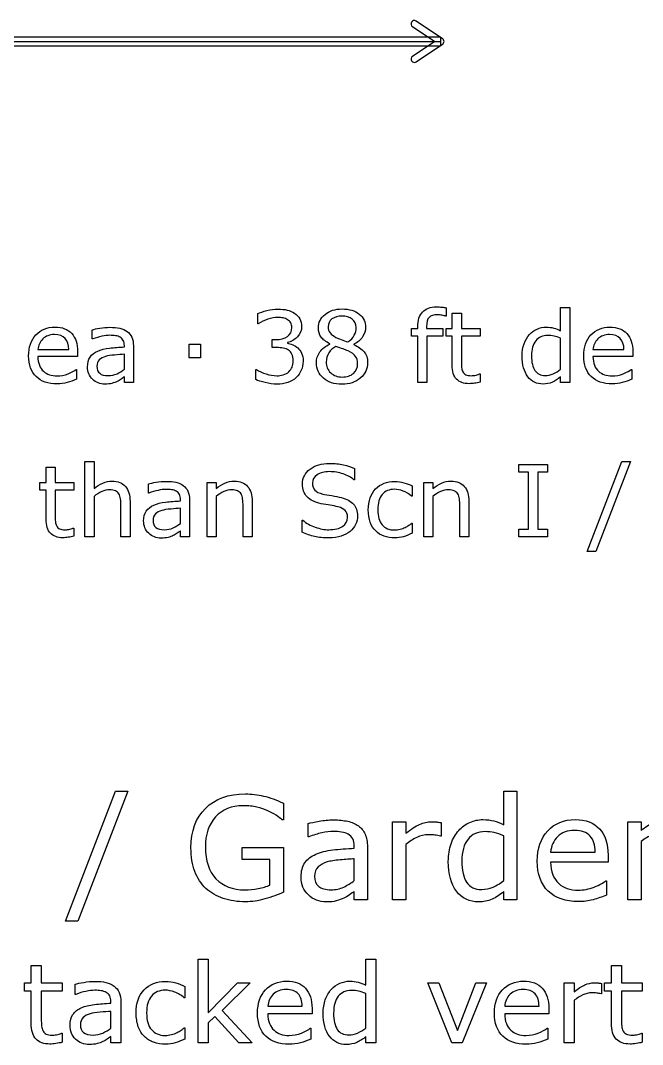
# Model space of a CAD drawing. Extents: x -13 to 750, y 12 to 2314.
# Drawn here: x 229.8 to 286.3, y 587.7 to 680.8 of the extents above; entities that cross this region are included whole.
import ezdxf

# ---------------------------------------------------------------- set-up
doc = ezdxf.new("R2010")
doc.units = 0
doc.layers.get('0').update_dxf_attribs({"linetype": 'CONTINUOUS'})

msp = doc.modelspace()

# ---------------------------------------------------------------- linework, layer by layer
at = {"color": 7}
for points in [[(268.16602, 679.14), (265.76562, 680.7396)], [(265.43361, 680.2396), (267.459, 678.89), (265.43361, 677.5404)], [(44, 678.89), (268, 678.89)], [(265.76562, 677.0404), (268.16602, 678.64)], [(268.50739, 654.6838), (268.50735, 653.9281)], [(278.896, 652.6003), (278.896, 654.7273), (279.72217, 654.7273), (279.7222, 647.8899)], [(251.41261, 653.2382), (251.36871, 653.2382), (251.36871, 654.1567)], [(268.50735, 653.9281), (268.46345, 653.9281)], [(269.04788, 649.4936), (269.04788, 652.104), (268.48978, 652.104), (268.48978, 652.7983), (269.04788, 652.7983), (269.04788, 654.2089), (269.87405, 654.2089), (269.87405, 652.7983), (271.57913, 652.7983), (271.57913, 652.104), (269.87405, 652.104), (269.87405, 649.8671)], [(236.37454, 651.8539), (236.33064, 651.8539), (236.33064, 652.6932)], [(266.71003, 652.9657), (266.71003, 652.7987), (268.19978, 652.7987), (268.19978, 652.1044), (266.7364, 652.1044), (266.7364, 647.89), (265.91023, 647.89), (265.91023, 652.1044), (265.35212, 652.1044), (265.35212, 652.7987), (265.91023, 652.7987), (265.91023, 652.9613)], [(253.08692, 651.076), (252.69142, 651.076), (252.69142, 651.8055), (252.99903, 651.8055)], [(254.06256, 651.5287), (254.06256, 651.4667)], [(278.89603, 649.0984), (278.89603, 651.9153)], [(231.38235, 650.8915), (234.19485, 650.8915)], [(234.99901, 650.7069), (234.99905, 650.2587)], [(239.24417, 651.1335), (239.24417, 651.2609)], [(240.06599, 651.2208), (240.06595, 647.89)], [(255.00738, 651.0405), (255.00735, 651.0409)], [(257.91214, 651.3837), (257.91214, 651.4097)], [(260.08743, 651.3746), (260.08743, 651.3486)], [(281.84036, 650.8914), (284.65286, 650.8914)], [(285.45702, 650.7068), (285.45706, 650.2586)], [(234.99905, 650.2587), (231.38235, 650.2587)], [(239.24417, 649.0985), (239.24417, 650.4652)], [(285.45706, 650.2586), (281.84036, 650.2586)], [(234.85843, 649.0897), (234.90233, 649.0897), (234.90233, 648.1888)], [(239.24417, 649.0984), (239.24417, 649.0985)], [(251.17972, 648.1669), (251.17972, 649.0853), (251.24562, 649.0853)], [(271.53521, 648.6762), (271.57911, 648.6762), (271.57913, 647.9339)], [(278.89603, 649.0982), (278.89603, 649.0984)], [(285.31644, 649.0896), (285.36034, 649.0896), (285.36034, 648.1887)], [(240.06595, 647.89), (239.24417, 647.89), (239.24417, 648.4129)], [(279.7222, 647.8899), (278.896, 647.8899), (278.896, 648.4041)], [(236.48442, 637.5547), (236.48442, 633.89), (235.65825, 633.89), (235.65825, 640.7279), (236.48442, 640.7279), (236.48442, 638.2538)], [(232.12939, 635.4937), (232.12939, 638.1041), (231.57129, 638.1041), (231.57129, 638.7984), (232.12939, 638.7984), (232.12939, 640.209), (232.95557, 640.209), (232.95557, 638.7984), (234.66064, 638.7984), (234.66064, 638.1041), (232.95557, 638.1041), (232.95557, 635.8672)], [(260.17526, 640.0951), (260.17526, 639.0668), (260.11376, 639.0668)], [(241.47656, 637.8539), (241.43266, 637.8539), (241.43266, 638.6932)], [(247.58491, 637.5547), (247.58491, 633.89), (246.75874, 633.89), (246.75874, 638.7987), (247.58491, 638.7987), (247.58491, 638.2538)], [(265.40039, 638.5043), (265.40039, 637.5858), (265.35649, 637.5858)], [(267.28559, 637.5547), (267.28559, 633.89), (266.45942, 633.89), (266.45942, 638.7987), (267.28559, 638.7987), (267.28559, 638.2538)], [(239.7627, 633.89), (238.93652, 633.89), (238.93652, 636.6849)], [(239.76275, 637.076), (239.7627, 633.89)], [(244.34619, 637.1335), (244.34619, 637.2609)], [(245.16801, 637.2208), (245.16797, 633.89)], [(250.86328, 633.89), (250.03711, 633.89), (250.03711, 636.6849)], [(250.86323, 637.076), (250.86328, 633.89)], [(270.56396, 633.89), (269.73779, 633.89), (269.73779, 636.6849)], [(270.56391, 637.076), (270.56396, 633.89)], [(244.34619, 635.0985), (244.34619, 636.4652)], [(244.34619, 635.0984), (244.34619, 635.0985)], [(255.39404, 634.2943), (255.39404, 635.3841), (255.45554, 635.3841)], [(265.35649, 635.1073), (265.40039, 635.1073), (265.40039, 634.1976)], [(234.61673, 634.6763), (234.66063, 634.6763), (234.66064, 633.934)], [(245.16797, 633.89), (244.34619, 633.89), (244.34619, 634.4129)], [(273.73633, 607.6947), (273.73633, 610.767), (274.92969, 610.767), (274.92969, 600.89)], [(253.71579, 609.6616), (253.71579, 608.1699), (253.60153, 608.1699)], [(256.00098, 606.6158), (255.93748, 606.6158), (255.93748, 607.8282)], [(264.8242, 605.9241), (264.8242, 600.89), (263.63084, 600.89), (263.63084, 607.9803), (264.8242, 607.9803), (264.8242, 606.933)], [(268.05516, 607.9043), (268.05518, 606.6791)], [(286.21585, 606.1839), (286.21585, 600.89), (285.02249, 600.89), (285.02249, 607.9803), (286.21585, 607.9803), (286.21585, 607.1932)], [(268.05518, 606.6791), (267.99168, 606.6791)], [(273.73633, 602.6356), (273.73633, 606.7045)], [(252.478, 602.2221), (252.478, 604.539), (249.94528, 604.539), (249.94528, 605.6435), (253.72214, 605.6435), (253.72214, 601.5873)], [(260.146, 605.5746), (260.146, 605.7587)], [(261.33299, 605.7017), (261.33301, 600.89)], [(277.98926, 605.2254), (282.05176, 605.2254)], [(283.2134, 604.9588), (283.21338, 604.3114)], [(260.146, 602.6356), (260.146, 604.6097)], [(283.21338, 604.3114), (277.98926, 604.3114)], [(260.146, 602.6358), (260.146, 602.6356)], [(273.73633, 602.6351), (273.73633, 602.6356)], [(283.01025, 602.6229), (283.07375, 602.6229), (283.07375, 601.3216)], [(261.33301, 600.89), (260.146, 600.89), (260.146, 601.6454)], [(274.92969, 600.89), (273.73633, 600.89), (273.73633, 601.6327)], [(230.77783, 589.6721), (230.77783, 592.5725), (230.15771, 592.5725), (230.15771, 593.344), (230.77783, 593.344), (230.77783, 594.9114), (231.6958, 594.9114), (231.6958, 593.344), (233.59033, 593.344), (233.59033, 592.5725), (231.6958, 592.5725), (231.6958, 590.0872)], [(261.19775, 593.124), (261.19775, 595.4873), (262.11572, 595.4873), (262.11572, 587.8898)], [(283.51221, 589.6719), (283.51221, 592.5723), (282.89209, 592.5723), (282.89209, 593.3438), (283.51221, 593.3438), (283.51221, 594.9112), (284.43018, 594.9112), (284.43018, 593.3438), (286.32471, 593.3438), (286.32471, 592.5723), (284.43018, 592.5723), (284.43018, 590.087)], [(234.83545, 592.2939), (234.78665, 592.2939), (234.78665, 593.2265)], [(244.73779, 593.0168), (244.73779, 591.9962), (244.68899, 591.9962)], [(280.1431, 591.7611), (280.1431, 587.89), (279.22513, 587.89), (279.22513, 593.3441), (280.1431, 593.3441), (280.1431, 592.5384)], [(282.62845, 593.2851), (282.62842, 592.3429)], [(261.19775, 589.2326), (261.19775, 592.3625)], [(282.62842, 592.3429), (282.57962, 592.3429)], [(238.02393, 591.4935), (238.02393, 591.6351)], [(238.93704, 591.5905), (238.93701, 587.8898)], [(252.28174, 591.2248), (255.40674, 591.2248)], [(256.30026, 591.0197), (256.30029, 590.5216)], [(273.81494, 591.2248), (276.93994, 591.2248)], [(277.83348, 591.0197), (277.8335, 590.5216)], [(238.02393, 589.2326), (238.02393, 590.7511)], [(256.30029, 590.5216), (252.28174, 590.5216)], [(277.8335, 590.5216), (273.81494, 590.5216)], [(238.02393, 589.2328), (238.02393, 589.2326)], [(244.68899, 589.242), (244.73779, 589.242), (244.73779, 588.2316)], [(256.14404, 589.2228), (256.19284, 589.2228), (256.19284, 588.2218)], [(261.19775, 589.2321), (261.19775, 589.2326)], [(277.67725, 589.2228), (277.72605, 589.2228), (277.72605, 588.2218)], [(233.54147, 588.7633), (233.59027, 588.7633), (233.59033, 587.9388)], [(238.93701, 587.8898), (238.02393, 587.8898), (238.02393, 588.4709)], [(262.11572, 587.8898), (261.19775, 587.8898), (261.19775, 588.4611)], [(286.27585, 588.7631), (286.32465, 588.7631), (286.32471, 587.9386)]]:
    msp.add_lwpolyline(points, dxfattribs=at)
for points in [[(44, 679.2904), (44, 678.4896), (268, 678.4896), (268, 679.2904)], [(260.31155, 652.9086)], [(246.16995, 650.1356), (245.11966, 650.1356), (245.11966, 651.3793), (246.16995, 651.3793)], [(260.44778, 649.6302)], [(261.35306, 649.7138)], [(277.69189, 633.89), (275.10791, 633.89), (275.10791, 634.558), (275.96484, 634.558), (275.96484, 639.7655), (275.10791, 639.7655), (275.10791, 640.4335), (277.69189, 640.4335), (277.69189, 639.7655), (276.83496, 639.7655), (276.83496, 634.558), (277.69189, 634.558)], [(285.2373, 640.7279), (282.08643, 632.5541), (281.32617, 632.5541), (284.46387, 640.7279)], [(260.43895, 635.7577)], [(239.55417, 610.7661), (235.0029, 598.9594), (233.90476, 598.9594), (238.43698, 610.7661)], [(250.86572, 587.8898), (249.65479, 587.8898), (247.46729, 590.2775), (246.87158, 589.7111), (246.87158, 587.89), (245.95361, 587.89), (245.95361, 595.4877), (246.87158, 595.4877), (246.87158, 590.6146), (249.52295, 593.3441), (250.68018, 593.3441), (248.146, 590.8246)], [(272.15479, 593.3439), (269.94775, 587.8898), (269.0249, 587.8898), (266.83252, 593.3439), (267.82861, 593.3439), (269.51807, 589.0031), (271.19287, 593.3439)]]:
    msp.add_lwpolyline(points, close=True, dxfattribs=at)
for points in [[(265.34961, 680.6556), (265.305559, 680.589303), (265.289661, 680.508218), (265.305416, 680.430195)], [(265.305416, 680.430195), (265.32117, 680.352173), (265.367286, 680.28361), (265.43361, 680.2396)], [(265.54021, 680.783799), (265.462185, 680.768045), (265.39362, 680.721927), (265.34961, 680.6556)], [(265.76562, 680.7396), (265.699322, 680.783654), (265.618235, 680.799554), (265.54021, 680.783799)], [(268.300164, 678.89), (268.300164, 678.990546), (268.2498, 679.084408), (268.16602, 679.14)], [(268.16602, 678.64), (268.2498, 678.695592), (268.300164, 678.789454), (268.300164, 678.89)], [(265.43361, 677.5404), (265.367286, 677.49639), (265.32117, 677.427827), (265.305416, 677.349805)], [(265.305416, 677.349805), (265.289661, 677.271782), (265.305559, 677.190697), (265.34961, 677.1244)], [(265.34961, 677.1244), (265.39362, 677.058073), (265.462185, 677.011955), (265.54021, 676.996201)], [(265.54021, 676.996201), (265.618235, 676.980446), (265.699322, 676.996346), (265.76562, 677.0404)], [(251.36871, 654.1567), (251.576717, 654.259233), (251.853573, 654.353), (252.19928, 654.438)], [(252.19928, 654.438), (252.547913, 654.525867), (252.884827, 654.5698), (253.21002, 654.5698)], [(253.21002, 654.5698), (253.529353, 654.5698), (253.810603, 654.540467), (254.05377, 654.4818)], [(254.05377, 654.4818), (254.296937, 654.423133), (254.516663, 654.329367), (254.71295, 654.2005)], [(257.48587, 654.0904), (257.89017, 654.418533), (258.40433, 654.5826), (259.02835, 654.5826)], [(259.02835, 654.5826), (259.68167, 654.5826), (260.203153, 654.425867), (260.5928, 654.1124)], [(265.91023, 652.9613), (265.91023, 653.5443), (266.055247, 653.991067), (266.34528, 654.3016)], [(266.34528, 654.3016), (266.63532, 654.615067), (267.054267, 654.7718), (267.60212, 654.7718)], [(267.60212, 654.7718), (267.786693, 654.7718), (267.95222, 654.763133), (268.0987, 654.7458)], [(268.0987, 654.7458), (268.248113, 654.728467), (268.384343, 654.7078), (268.50739, 654.6838)], [(252.3003, 653.6601), (251.986827, 653.5605), (251.69093, 653.419867), (251.41261, 653.2382)], [(253.188, 653.8095), (252.90968, 653.8095), (252.61378, 653.7597), (252.3003, 653.6601)], [(253.67579, 653.7655), (253.532237, 653.794833), (253.36964, 653.8095), (253.188, 653.8095)], [(254.08009, 653.6073), (253.95411, 653.683433), (253.819343, 653.736167), (253.67579, 653.7655)], [(254.36134, 653.3129), (254.293953, 653.432967), (254.200203, 653.5311), (254.08009, 653.6073)], [(254.46241, 652.8998), (254.46241, 653.058), (254.42872, 653.1957), (254.36134, 653.3129)], [(254.71295, 654.2005), (254.92389, 654.0599), (255.083557, 653.89), (255.19195, 653.6908)], [(255.19195, 653.6908), (255.30035, 653.4916), (255.35455, 653.2587), (255.35455, 652.9921)], [(256.87942, 652.8599), (256.87942, 653.3521), (257.08157, 653.762267), (257.48587, 654.0904)], [(258.11429, 653.6732), (257.879917, 653.4974), (257.76273, 653.2601), (257.76273, 652.9613)], [(259.02396, 653.9369), (258.654813, 653.9369), (258.35159, 653.849), (258.11429, 653.6732)], [(259.94681, 653.6556), (259.706577, 653.843133), (259.39896, 653.9369), (259.02396, 653.9369)], [(260.31155, 652.9086), (260.31155, 653.222067), (260.18997, 653.471067), (259.94681, 653.6556)], [(260.5928, 654.1124), (260.982453, 653.798867), (261.17728, 653.4004), (261.17728, 652.917)], [(266.94734, 653.8138), (266.789133, 653.658533), (266.71003, 653.375833), (266.71003, 652.9657)], [(267.72077, 654.0511), (267.366277, 654.0511), (267.108467, 653.972), (266.94734, 653.8138)], [(268.10749, 654.0071), (267.96101, 654.036433), (267.832103, 654.0511), (267.72077, 654.0511)], [(268.46345, 653.9281), (268.37263, 653.954767), (268.253977, 653.9811), (268.10749, 654.0071)], [(231.19774, 652.2274), (231.637193, 652.699067), (232.214343, 652.9349), (232.92919, 652.9349)], [(232.92919, 652.9349), (233.591297, 652.9349), (234.101063, 652.741533), (234.45849, 652.3548)], [(236.33064, 652.6932), (236.491773, 652.7372), (236.724683, 652.785533), (237.02937, 652.8382)], [(237.02937, 652.8382), (237.334057, 652.890867), (237.63435, 652.9172), (237.93025, 652.9172)], [(237.93025, 652.9172), (238.27595, 652.9172), (238.57624, 652.887867), (238.83112, 652.8292)], [(238.83112, 652.8292), (239.088933, 652.773867), (239.31159, 652.677167), (239.49909, 652.5391)], [(239.49909, 652.5391), (239.683663, 652.404367), (239.82429, 652.230067), (239.92097, 652.0162)], [(254.06251, 652.0824), (254.32911, 652.269867), (254.46241, 652.542333), (254.46241, 652.8998)], [(255.35455, 652.9921), (255.35455, 652.628767), (255.225643, 652.310867), (254.96783, 652.0384)], [(257.12991, 652.025), (256.962917, 652.2476), (256.87942, 652.5259), (256.87942, 652.8599)], [(257.76273, 652.9613), (257.76273, 652.750367), (257.821323, 652.567267), (257.93851, 652.412)], [(257.93851, 652.412), (258.058623, 652.259667), (258.238797, 652.123433), (258.47903, 652.0033)], [(260.14456, 652.1879), (260.255887, 652.3959), (260.31155, 652.636133), (260.31155, 652.9086)], [(261.17728, 652.917), (261.17728, 652.621133), (261.084993, 652.329633), (260.90042, 652.0425)], [(276.06152, 652.2493), (276.26074, 652.471967), (276.492187, 652.641867), (276.75586, 652.759)], [(276.75586, 652.759), (277.02246, 652.8762), (277.29785, 652.9348), (277.58203, 652.9348)], [(277.58203, 652.9348), (277.839843, 652.9348), (278.06836, 652.9068), (278.26758, 652.8508)], [(278.26758, 652.8508), (278.4668, 652.798133), (278.676273, 652.714633), (278.896, 652.6003)], [(281.65575, 652.2273), (282.095203, 652.698967), (282.672353, 652.9348), (283.3872, 652.9348)], [(283.3872, 652.9348), (284.049307, 652.9348), (284.55907, 652.741433), (284.91649, 652.3547)], [(230.54296, 650.3158), (230.54296, 651.118533), (230.76122, 651.755733), (231.19774, 652.2274)], [(231.8262, 651.8627), (231.56546, 651.6019), (231.41751, 651.278167), (231.38235, 650.8915)], [(232.88528, 652.2538), (232.4429, 652.2538), (232.089873, 652.123433), (231.8262, 651.8627)], [(233.86526, 651.8978), (233.651393, 652.135133), (233.324733, 652.2538), (232.88528, 652.2538)], [(234.19485, 650.8915), (234.192183, 651.3251), (234.08232, 651.660533), (233.86526, 651.8978)], [(234.45849, 652.3548), (234.818837, 651.968133), (234.99901, 651.418833), (234.99901, 650.7069)], [(237.20071, 652.1), (236.93411, 652.044667), (236.65872, 651.962633), (236.37454, 651.8539)], [(237.92581, 652.188), (237.709017, 652.188), (237.467317, 652.158667), (237.20071, 652.1)], [(238.43997, 652.153), (238.27591, 652.176333), (238.104523, 652.188), (237.92581, 652.188)], [(238.86185, 652.0168), (238.744663, 652.084133), (238.604037, 652.129533), (238.43997, 652.153)], [(239.1431, 651.7267), (239.078633, 651.849767), (238.984883, 651.946467), (238.86185, 652.0168)], [(239.24417, 651.2609), (239.24417, 651.448433), (239.21048, 651.6037), (239.1431, 651.7267)], [(239.92097, 652.0162), (240.01765, 651.802333), (240.06599, 651.5372), (240.06599, 651.2208)], [(252.99903, 651.8055), (253.444343, 651.8055), (253.798837, 651.8978), (254.06251, 652.0824)], [(254.96783, 652.0384), (254.71295, 651.768867), (254.411193, 651.598967), (254.06256, 651.5287)], [(254.06256, 651.4667), (254.203187, 651.443367), (254.36432, 651.393567), (254.54596, 651.3173)], [(257.91214, 651.4097), (257.56058, 651.597233), (257.299837, 651.802333), (257.12991, 652.025)], [(258.47903, 652.0033), (258.58743, 651.950633), (258.742703, 651.881767), (258.94485, 651.7967)], [(258.94485, 651.7967), (259.14993, 651.711767), (259.34915, 651.641467), (259.54251, 651.5858)], [(259.54251, 651.5858), (259.83255, 651.779133), (260.033233, 651.979833), (260.14456, 652.1879)], [(260.90042, 652.0425), (260.715853, 651.758367), (260.444857, 651.535733), (260.08743, 651.3746)], [(275.57812, 651.4187), (275.69824, 651.7439), (275.859373, 652.020767), (276.06152, 652.2493)], [(276.64163, 651.6954), (276.383817, 651.373133), (276.25491, 650.9161), (276.25491, 650.3243)], [(277.72269, 652.1788), (277.259797, 652.1788), (276.899443, 652.017667), (276.64163, 651.6954)], [(278.29837, 652.1218), (278.12259, 652.1598), (277.930697, 652.1788), (277.72269, 652.1788)], [(278.89603, 651.9153), (278.67337, 652.0149), (278.47415, 652.083733), (278.29837, 652.1218)], [(281.00097, 650.3157), (281.00097, 651.118433), (281.21923, 651.755633), (281.65575, 652.2273)], [(282.28421, 651.8626), (282.02347, 651.6018), (281.87552, 651.278067), (281.84036, 650.8914)], [(283.34329, 652.2537), (282.90091, 652.2537), (282.547883, 652.123333), (282.28421, 651.8626)], [(284.32327, 651.8977), (284.109403, 652.135033), (283.782743, 652.2537), (283.34329, 652.2537)], [(284.65286, 650.8914), (284.650193, 651.325), (284.54033, 651.660433), (284.32327, 651.8977)], [(284.91649, 652.3547), (285.276843, 651.968033), (285.45702, 651.418733), (285.45702, 650.7068)], [(236.13284, 650.215), (236.293973, 650.446467), (236.52249, 650.6281), (236.81839, 650.7599)], [(236.81839, 650.7599), (237.117217, 650.891767), (237.476103, 650.981133), (237.89505, 651.028)], [(237.89505, 651.028), (238.313997, 651.074667), (238.763703, 651.109833), (239.24417, 651.1335)], [(253.69337, 651.023), (253.50587, 651.058333), (253.30372, 651.076), (253.08692, 651.076)], [(254.17237, 650.8384), (254.040537, 650.929267), (253.88087, 650.9908), (253.69337, 651.023)], [(254.47999, 650.4737), (254.40675, 650.628967), (254.30421, 650.750533), (254.17237, 650.8384)], [(254.54596, 651.3173), (254.7276, 651.2441), (254.881407, 651.151833), (255.00738, 651.0405)], [(255.00735, 651.0409), (255.147977, 650.9149), (255.2637, 650.7567), (255.35452, 650.5663)], [(255.35452, 650.5663), (255.44534, 650.375833), (255.49075, 650.129733), (255.49075, 649.828)], [(256.70364, 649.6962), (256.70364, 650.059467), (256.80911, 650.387567), (257.02005, 650.6805)], [(257.02005, 650.6805), (257.23099, 650.976433), (257.528353, 651.210833), (257.91214, 651.3837)], [(257.82864, 650.597), (257.67044, 650.350933), (257.59134, 650.072633), (257.59134, 649.7621)], [(258.46585, 651.1815), (258.202177, 651.037967), (257.989773, 650.843133), (257.82864, 650.597)], [(259.12064, 650.9486), (258.956573, 651.003933), (258.73831, 651.081567), (258.46585, 651.1815)], [(259.57327, 650.7684), (259.435577, 650.833067), (259.2847, 650.893133), (259.12064, 650.9486)], [(260.26761, 650.2762), (260.150423, 650.440267), (259.918977, 650.604333), (259.57327, 650.7684)], [(260.08743, 651.3486), (260.49759, 651.1728), (260.811067, 650.956), (261.02786, 650.6982)], [(261.02786, 650.6982), (261.24466, 650.4404), (261.35306, 650.112267), (261.35306, 649.7138)], [(275.40234, 650.3069), (275.40234, 650.7229), (275.460933, 651.0935), (275.57812, 651.4187)], [(231.22851, 648.4349), (230.771477, 648.8773), (230.54296, 649.504267), (230.54296, 650.3158)], [(231.38235, 650.2587), (231.38235, 649.9569), (231.42776, 649.6932), (231.51858, 649.4676)], [(235.89554, 649.3141), (235.89554, 649.686167), (235.97464, 649.986467), (236.13284, 650.215)], [(236.9678, 649.9553), (236.82132, 649.8147), (236.74808, 649.6199), (236.74808, 649.3709)], [(237.54349, 650.2717), (237.306183, 650.204367), (237.114287, 650.0989), (236.9678, 649.9553)], [(238.35208, 650.3992), (238.01224, 650.369867), (237.74271, 650.327367), (237.54349, 650.2717)], [(239.24417, 650.4652), (238.992217, 650.450533), (238.694853, 650.428533), (238.35208, 650.3992)], [(254.59425, 649.8936), (254.59425, 650.128), (254.556163, 650.321367), (254.47999, 650.4737)], [(254.49317, 649.3047), (254.560557, 649.459967), (254.59425, 649.656267), (254.59425, 649.8936)], [(255.49075, 649.828), (255.49075, 649.529133), (255.43655, 649.2552), (255.32815, 649.0062)], [(257.33206, 648.2899), (256.913113, 648.6561), (256.70364, 649.124867), (256.70364, 649.6962)], [(257.59134, 649.7621), (257.59134, 649.366567), (257.72757, 649.0399), (258.00003, 648.7821)], [(260.06107, 648.725), (260.318877, 648.944733), (260.44778, 649.246467), (260.44778, 649.6302)], [(260.44778, 649.6302), (260.44778, 649.899733), (260.387723, 650.115067), (260.26761, 650.2762)], [(261.35306, 649.7137), (261.35306, 649.1483), (261.131867, 648.6781), (260.68948, 648.3031)], [(269.87405, 649.8671), (269.87405, 649.6093), (269.879917, 649.407167), (269.89165, 649.2607)], [(275.9165, 648.4304), (275.573727, 648.8816), (275.40234, 649.5071), (275.40234, 650.3069)], [(276.25491, 650.3243), (276.25491, 649.7413), (276.35452, 649.297433), (276.55374, 648.9927)], [(281.68651, 648.4348), (281.229483, 648.8772), (281.00097, 649.504167), (281.00097, 650.3157)], [(281.84036, 650.2586), (281.84036, 649.9568), (281.88577, 649.6931), (281.97659, 649.4675)], [(231.51858, 649.4676), (231.609407, 649.245), (231.73392, 649.0619), (231.89212, 648.9183)], [(231.89212, 648.9183), (232.044467, 648.7777), (232.224643, 648.672233), (232.43265, 648.6019)], [(233.12698, 648.4964), (233.460967, 648.4964), (233.796417, 648.562333), (234.13333, 648.6942)], [(234.13333, 648.6942), (234.473177, 648.828933), (234.714877, 648.960767), (234.85843, 649.0897)], [(236.35696, 648.1935), (236.049347, 648.4865), (235.89554, 648.860033), (235.89554, 649.3141)], [(236.74808, 649.3709), (236.74808, 649.089633), (236.83304, 648.8772), (237.00296, 648.7336)], [(237.00296, 648.7336), (237.17288, 648.593), (237.432157, 648.5227), (237.78079, 648.5227)], [(237.78079, 648.5227), (238.07083, 648.5227), (238.335967, 648.578367), (238.5762, 648.6897)], [(238.5762, 648.6897), (238.816433, 648.803967), (239.03909, 648.9402), (239.24417, 649.0984)], [(251.24562, 649.0853), (251.49464, 648.921233), (251.787607, 648.785), (252.12452, 648.6766)], [(252.12452, 648.6766), (252.461433, 648.5682), (252.78663, 648.514), (253.10011, 648.514)], [(253.68897, 648.606), (253.896983, 648.667333), (254.065443, 648.758167), (254.19435, 648.8785)], [(254.19435, 648.8785), (254.32911, 649.007367), (254.428717, 649.149433), (254.49317, 649.3047)], [(255.32815, 649.0062), (255.219757, 648.7572), (255.067413, 648.5404), (254.87112, 648.3558)], [(258.00003, 648.7821), (258.27249, 648.5243), (258.618193, 648.3954), (259.03714, 648.3954)], [(259.03714, 648.3954), (259.464873, 648.3954), (259.806183, 648.505267), (260.06107, 648.725)], [(269.43899, 648.1972), (269.17825, 648.466733), (269.04788, 648.898867), (269.04788, 649.4936)], [(269.89165, 649.2607), (269.903383, 649.117167), (269.9444, 648.9824), (270.0147, 648.8564)], [(270.0147, 648.8564), (270.079167, 648.7392), (270.167057, 648.652767), (270.27837, 648.5971)], [(271.2188, 648.5751), (271.365287, 648.616433), (271.470757, 648.650133), (271.53521, 648.6762)], [(276.55374, 648.9927), (276.75296, 648.690967), (277.072297, 648.5401), (277.51175, 648.5401)], [(277.51175, 648.5401), (277.746123, 648.5401), (277.983427, 648.591367), (278.22366, 648.6939)], [(278.22366, 648.6939), (278.463893, 648.799367), (278.688017, 648.934133), (278.89603, 649.0982)], [(281.97659, 649.4675), (282.06741, 649.2449), (282.191923, 649.0618), (282.35013, 648.9182)], [(282.35013, 648.9182), (282.50247, 648.7776), (282.682643, 648.672133), (282.89065, 648.6018)], [(283.58499, 648.4963), (283.918977, 648.4963), (284.254427, 648.562233), (284.59134, 648.6941)], [(284.59134, 648.6941), (284.93118, 648.828833), (285.17288, 648.960667), (285.31644, 649.0896)], [(233.13573, 647.7757), (232.321277, 647.7757), (231.685537, 647.995433), (231.22851, 648.4349)], [(232.43265, 648.6019), (232.643583, 648.531567), (232.875027, 648.4964), (233.12698, 648.4964)], [(234.04979, 647.8944), (233.759757, 647.815267), (233.45507, 647.7757), (233.13573, 647.7757)], [(234.90233, 648.1888), (234.62401, 648.0716), (234.33983, 647.973467), (234.04979, 647.8944)], [(237.48196, 647.7541), (237.03958, 647.7541), (236.66458, 647.900567), (236.35696, 648.1935)], [(238.11038, 647.8241), (237.931673, 647.777433), (237.7222, 647.7541), (237.48196, 647.7541)], [(238.58499, 647.9911), (238.447297, 647.9237), (238.289093, 647.868033), (238.11038, 647.8241)], [(238.94534, 648.202), (238.822293, 648.114133), (238.702177, 648.043833), (238.58499, 647.9911)], [(239.24417, 648.4129), (239.17093, 648.3629), (239.07132, 648.2926), (238.94534, 648.202)], [(252.04544, 647.8856), (251.69388, 647.970533), (251.405307, 648.0643), (251.17972, 648.1669)], [(253.11771, 647.7538), (252.754423, 647.7538), (252.397, 647.797733), (252.04544, 647.8856)], [(253.10011, 648.514), (253.284677, 648.514), (253.480963, 648.544667), (253.68897, 648.606)], [(254.09329, 647.8988), (253.79739, 647.802133), (253.472197, 647.7538), (253.11771, 647.7538)], [(254.87112, 648.3558), (254.651393, 648.150733), (254.392117, 647.9984), (254.09329, 647.8988)], [(259.02835, 647.7406), (258.319363, 647.7406), (257.753933, 647.9237), (257.33206, 648.2899)], [(260.68948, 648.3031), (260.250027, 647.9281), (259.696317, 647.7406), (259.02835, 647.7406)], [(270.58157, 647.7929), (270.080597, 647.7929), (269.699737, 647.927667), (269.43899, 648.1972)], [(270.27837, 648.5971), (270.39263, 648.544433), (270.56548, 648.5181), (270.79692, 648.5181)], [(271.06937, 647.8329), (270.887723, 647.806233), (270.725123, 647.7929), (270.58157, 647.7929)], [(270.79692, 648.5181), (270.931687, 648.5181), (271.072313, 648.5371), (271.2188, 648.5751)], [(271.57913, 647.9339), (271.423857, 647.893233), (271.253937, 647.859567), (271.06937, 647.8329)], [(277.31396, 647.7537), (276.728027, 647.7537), (276.262207, 647.979267), (275.9165, 648.4304)], [(278.15332, 647.9251), (277.895507, 647.810833), (277.61572, 647.7537), (277.31396, 647.7537)], [(278.896, 648.4041), (278.658693, 648.198967), (278.411133, 648.0393), (278.15332, 647.9251)], [(283.59374, 647.7756), (282.779287, 647.7756), (282.143543, 647.995333), (281.68651, 648.4348)], [(282.89065, 648.6018), (283.10159, 648.531467), (283.333037, 648.4963), (283.58499, 648.4963)], [(284.5078, 647.8943), (284.21776, 647.815167), (283.913073, 647.7756), (283.59374, 647.7756)], [(285.36034, 648.1887), (285.08202, 648.0715), (284.79784, 647.973367), (284.5078, 647.8943)], [(256.1279, 640.0248), (256.590793, 640.376333), (257.178197, 640.5521), (257.89011, 640.5521)], [(257.89011, 640.5521), (258.35007, 640.5521), (258.771943, 640.508167), (259.15573, 640.4203)], [(259.15573, 640.4203), (259.539523, 640.332367), (259.879367, 640.223967), (260.17526, 640.0951)], [(255.43356, 638.68), (255.43356, 639.227867), (255.665007, 639.676133), (256.1279, 640.0248)], [(256.76073, 639.5106), (256.479483, 639.317267), (256.33886, 639.068233), (256.33886, 638.7635)], [(257.88573, 639.8006), (257.41991, 639.8006), (257.04491, 639.703933), (256.76073, 639.5106)], [(259.12938, 639.5897), (258.725087, 639.7303), (258.310537, 639.8006), (257.88573, 639.8006)], [(260.11376, 639.0668), (259.864733, 639.277733), (259.536607, 639.452033), (259.12938, 639.5897)], [(236.48442, 638.2538), (236.742233, 638.467667), (237.008837, 638.634633), (237.28423, 638.7547)], [(237.28423, 638.7547), (237.559623, 638.874833), (237.842337, 638.9349), (238.13237, 638.9349)], [(238.13237, 638.9349), (238.662643, 638.9349), (239.06694, 638.775233), (239.34526, 638.4559)], [(239.34526, 638.4559), (239.623587, 638.136567), (239.76275, 637.6766), (239.76275, 637.076)], [(241.43266, 638.6932), (241.593793, 638.7372), (241.826703, 638.785533), (242.13139, 638.8382)], [(242.13139, 638.8382), (242.436077, 638.890867), (242.73637, 638.9172), (243.03227, 638.9172)], [(243.03227, 638.9172), (243.37797, 638.9172), (243.678263, 638.887867), (243.93315, 638.8292)], [(243.93315, 638.8292), (244.190957, 638.773867), (244.41361, 638.677167), (244.60111, 638.5391)], [(244.60111, 638.5391), (244.785683, 638.404367), (244.92631, 638.230067), (245.02299, 638.0162)], [(247.58491, 638.2538), (247.842723, 638.467667), (248.109327, 638.634633), (248.38472, 638.7547)], [(248.38472, 638.7547), (248.660107, 638.874833), (248.94282, 638.9349), (249.23286, 638.9349)], [(249.23286, 638.9349), (249.763133, 638.9349), (250.16743, 638.775233), (250.44575, 638.4559)], [(250.44575, 638.4559), (250.72407, 638.136567), (250.86323, 637.6766), (250.86323, 637.076)], [(255.85104, 637.5155), (255.57272, 637.8143), (255.43356, 638.202467), (255.43356, 638.68)], [(256.33886, 638.7635), (256.33886, 638.491033), (256.40917, 638.277167), (256.54979, 638.1219)], [(262.07812, 638.2274), (262.520507, 638.6844), (263.103517, 638.9129), (263.82715, 638.9129)], [(263.82715, 638.9129), (264.108397, 638.9129), (264.383787, 638.873367), (264.65332, 638.7943)], [(264.65332, 638.7943), (264.92578, 638.715167), (265.174803, 638.6185), (265.40039, 638.5043)], [(267.28559, 638.2538), (267.543403, 638.467667), (267.810007, 638.634633), (268.0854, 638.7547)], [(268.0854, 638.7547), (268.360793, 638.874833), (268.643507, 638.9349), (268.93354, 638.9349)], [(268.93354, 638.9349), (269.463813, 638.9349), (269.86811, 638.775233), (270.14643, 638.4559)], [(270.14643, 638.4559), (270.42475, 638.136567), (270.56391, 637.6766), (270.56391, 637.076)], [(237.19194, 637.981), (236.945847, 637.869667), (236.710007, 637.727567), (236.48442, 637.5547)], [(237.89946, 638.148), (237.67388, 638.148), (237.43804, 638.092333), (237.19194, 637.981)], [(238.4356, 638.056), (238.2979, 638.117333), (238.119187, 638.148), (237.89946, 638.148)], [(238.752, 637.7836), (238.67876, 637.9066), (238.573293, 637.9974), (238.4356, 638.056)], [(238.89702, 637.3177), (238.87062, 637.516967), (238.82228, 637.672267), (238.752, 637.7836)], [(242.30273, 638.1), (242.03613, 638.044667), (241.76074, 637.962633), (241.47656, 637.8539)], [(243.02783, 638.188), (242.811037, 638.188), (242.569337, 638.158667), (242.30273, 638.1)], [(243.54199, 638.153), (243.37793, 638.176333), (243.206543, 638.188), (243.02783, 638.188)], [(243.96387, 638.0168), (243.846683, 638.084133), (243.706057, 638.129533), (243.54199, 638.153)], [(244.24512, 637.7267), (244.180653, 637.849767), (244.086903, 637.946467), (243.96387, 638.0168)], [(244.34619, 637.2609), (244.34619, 637.448433), (244.3125, 637.6037), (244.24512, 637.7267)], [(245.02299, 638.0162), (245.11967, 637.802333), (245.16801, 637.5372), (245.16801, 637.2208)], [(248.29243, 637.981), (248.046337, 637.869667), (247.810497, 637.727567), (247.58491, 637.5547)], [(248.99995, 638.148), (248.774363, 638.148), (248.538523, 638.092333), (248.29243, 637.981)], [(249.53608, 638.056), (249.398387, 638.117333), (249.219677, 638.148), (248.99995, 638.148)], [(249.85249, 637.7836), (249.77925, 637.9066), (249.67378, 637.9974), (249.53608, 638.056)], [(249.99751, 637.3177), (249.971177, 637.516967), (249.922837, 637.672267), (249.85249, 637.7836)], [(257.14304, 636.8871), (256.56296, 637.0101), (256.132293, 637.219567), (255.85104, 637.5155)], [(256.54979, 638.1219), (256.690417, 637.966633), (256.937977, 637.848), (257.29247, 637.766)], [(257.29247, 637.766), (257.47997, 637.724667), (257.746573, 637.674867), (258.09228, 637.6166)], [(258.09228, 637.6166), (258.43798, 637.557933), (258.730947, 637.497867), (258.97118, 637.4364)], [(261.41895, 636.3378), (261.41895, 637.140533), (261.638673, 637.7704), (262.07812, 638.2274)], [(262.68022, 637.722), (262.410687, 637.408533), (262.27592, 636.947133), (262.27592, 636.3378)], [(263.79203, 638.1966), (263.323283, 638.1966), (262.95268, 638.0384), (262.68022, 637.722)], [(264.57426, 638.0384), (264.30766, 638.143867), (264.046917, 638.1966), (263.79203, 638.1966)], [(265.35649, 637.5858), (265.104537, 637.782067), (264.843793, 637.932933), (264.57426, 638.0384)], [(267.99311, 637.981), (267.747017, 637.869667), (267.511177, 637.727567), (267.28559, 637.5547)], [(268.70063, 638.148), (268.475043, 638.148), (268.239203, 638.092333), (267.99311, 637.981)], [(269.23677, 638.056), (269.09907, 638.117333), (268.920357, 638.148), (268.70063, 638.148)], [(269.55317, 637.7836), (269.47993, 637.9066), (269.374463, 637.9974), (269.23677, 638.056)], [(269.69819, 637.3177), (269.67179, 637.516967), (269.62345, 637.672267), (269.55317, 637.7836)], [(238.93652, 636.6849), (238.93652, 636.9105), (238.923353, 637.121433), (238.89702, 637.3177)], [(241.23486, 636.215), (241.395993, 636.446467), (241.62451, 636.6281), (241.92041, 636.7599)], [(241.92041, 636.7599), (242.219237, 636.891767), (242.578123, 636.981133), (242.99707, 637.028)], [(242.99707, 637.028), (243.416017, 637.074667), (243.865723, 637.109833), (244.34619, 637.1335)], [(250.03711, 636.6849), (250.03711, 636.9105), (250.02391, 637.121433), (249.99751, 637.3177)], [(257.95602, 636.7421), (257.70114, 636.7801), (257.430147, 636.828433), (257.14304, 636.8871)], [(258.67233, 636.597), (258.452603, 636.655667), (258.213833, 636.704033), (257.95602, 636.7421)], [(259.31833, 636.2762), (259.177703, 636.413933), (258.96237, 636.520867), (258.67233, 636.597)], [(258.97118, 637.4364), (259.457507, 637.307467), (259.823717, 637.112633), (260.06981, 636.8519)], [(260.06981, 636.8519), (260.315903, 636.591167), (260.43895, 636.226433), (260.43895, 635.7577)], [(269.73779, 636.6849), (269.73779, 636.9105), (269.72459, 637.121433), (269.69819, 637.3177)], [(232.95557, 635.8672), (232.95557, 635.6094), (232.961437, 635.407267), (232.97317, 635.2608)], [(240.99756, 635.3141), (240.99756, 635.686167), (241.07666, 635.986467), (241.23486, 636.215)], [(242.06982, 635.9553), (241.92334, 635.8147), (241.8501, 635.6199), (241.8501, 635.3709)], [(242.64551, 636.2717), (242.408203, 636.204367), (242.216307, 636.0989), (242.06982, 635.9553)], [(243.4541, 636.3992), (243.11426, 636.369867), (242.84473, 636.327367), (242.64551, 636.2717)], [(244.34619, 636.4652), (244.094237, 636.450533), (243.796873, 636.428533), (243.4541, 636.3992)], [(259.08102, 634.826), (259.38278, 635.0282), (259.53366, 635.297733), (259.53366, 635.6346)], [(259.53366, 635.6346), (259.53366, 635.924667), (259.461883, 636.138533), (259.31833, 636.2762)], [(260.43896, 635.7577), (260.43896, 635.502833), (260.378903, 635.250867), (260.25879, 635.0018)], [(261.59473, 635.2084), (261.477543, 635.530667), (261.41895, 635.907133), (261.41895, 636.3378)], [(262.27592, 636.3378), (262.27592, 635.746), (262.407757, 635.290433), (262.67143, 634.9711)], [(232.52051, 634.1973), (232.259763, 634.466833), (232.12939, 634.898967), (232.12939, 635.4937)], [(232.97317, 635.2608), (232.984903, 635.117267), (233.02592, 634.9825), (233.09622, 634.8565)], [(233.09622, 634.8565), (233.160687, 634.7393), (233.248577, 634.652867), (233.35989, 634.5972)], [(241.45898, 634.1935), (241.151367, 634.4865), (240.99756, 634.860033), (240.99756, 635.3141)], [(241.8501, 635.3709), (241.8501, 635.089633), (241.93506, 634.8772), (242.10498, 634.7336)], [(242.10498, 634.7336), (242.2749, 634.593), (242.534177, 634.5227), (242.88281, 634.5227)], [(242.88281, 634.5227), (243.17285, 634.5227), (243.437987, 634.578367), (243.67822, 634.6897)], [(243.67822, 634.6897), (243.918453, 634.803967), (244.14111, 634.9402), (244.34619, 635.0984)], [(255.45554, 635.3841), (255.786593, 635.108767), (256.168917, 634.896367), (256.60251, 634.7469)], [(256.60251, 634.7469), (257.036103, 634.5975), (257.44333, 634.5228), (257.82419, 634.5228)], [(257.82419, 634.5228), (258.36325, 634.5228), (258.782193, 634.623867), (259.08102, 634.826)], [(260.25879, 635.0018), (260.141603, 634.7528), (259.976077, 634.541867), (259.76221, 634.369)], [(262.09131, 634.4086), (261.877443, 634.619533), (261.711917, 634.886133), (261.59473, 635.2084)], [(262.67143, 634.9711), (262.93803, 634.654633), (263.311563, 634.4964), (263.79203, 634.4964)], [(264.3018, 634.5624), (264.474653, 634.6064), (264.629927, 634.6635), (264.76762, 634.7337)], [(264.76762, 634.7337), (264.887733, 634.795033), (265.000527, 634.8595), (265.106, 634.9271)], [(265.106, 634.9271), (265.211467, 634.997433), (265.294963, 635.0575), (265.35649, 635.1073)], [(233.66309, 633.793), (233.16211, 633.793), (232.78125, 633.927767), (232.52051, 634.1973)], [(233.35989, 634.5972), (233.47415, 634.544533), (233.647003, 634.5182), (233.87845, 634.5182)], [(234.15088, 633.833), (233.96924, 633.806333), (233.806643, 633.793), (233.66309, 633.793)], [(233.87845, 634.5182), (234.013217, 634.5182), (234.15384, 634.5372), (234.30032, 634.5752)], [(234.66064, 633.934), (234.505367, 633.893333), (234.335447, 633.859667), (234.15088, 633.833)], [(234.30032, 634.5752), (234.446807, 634.616533), (234.552277, 634.650233), (234.61673, 634.6763)], [(242.58398, 633.7541), (242.1416, 633.7541), (241.7666, 633.900567), (241.45898, 634.1935)], [(243.2124, 633.8241), (243.033693, 633.777433), (242.82422, 633.7541), (242.58398, 633.7541)], [(243.68701, 633.9911), (243.549317, 633.9237), (243.391113, 633.868033), (243.2124, 633.8241)], [(244.04736, 634.202), (243.924313, 634.114133), (243.804197, 634.043833), (243.68701, 633.9911)], [(244.34619, 634.4129), (244.27295, 634.3629), (244.17334, 634.2926), (244.04736, 634.202)], [(256.54102, 633.9032), (256.16602, 633.991067), (255.783693, 634.121433), (255.39404, 634.2943)], [(257.81543, 633.7713), (257.34375, 633.7713), (256.918947, 633.815267), (256.54102, 633.9032)], [(258.94043, 633.9296), (258.629883, 633.824067), (258.254883, 633.7713), (257.81543, 633.7713)], [(259.76221, 634.369), (259.52783, 634.181533), (259.253903, 634.035067), (258.94043, 633.9296)], [(262.85156, 633.9339), (262.55566, 634.039367), (262.302243, 634.1976), (262.09131, 634.4086)], [(263.82715, 633.7801), (263.472657, 633.7801), (263.14746, 633.831367), (262.85156, 633.9339)], [(263.79203, 634.4964), (263.959023, 634.4964), (264.128947, 634.5184), (264.3018, 634.5624)], [(264.61377, 633.89), (264.367677, 633.816733), (264.10547, 633.7801), (263.82715, 633.7801)], [(265.40039, 634.1976), (265.124997, 634.0658), (264.86279, 633.963267), (264.61377, 633.89)], [(246.61911, 609.1982), (247.50355, 610.074133), (248.715953, 610.5121), (250.25632, 610.5121)], [(250.25632, 610.5121), (250.793753, 610.5121), (251.341767, 610.446533), (251.90036, 610.3154)], [(251.90036, 610.3154), (252.463187, 610.1884), (253.06833, 609.970467), (253.71579, 609.6616)], [(245.2988, 605.6245), (245.2988, 607.135233), (245.738903, 608.326467), (246.61911, 609.1982)], [(250.0405, 609.4394), (248.982553, 609.4394), (248.144663, 609.098733), (247.52683, 608.4174)], [(251.29733, 609.3061), (250.92917, 609.394967), (250.510227, 609.4394), (250.0405, 609.4394)], [(252.29392, 608.9824), (252.001927, 609.113533), (251.66973, 609.221433), (251.29733, 609.3061)], [(253.03024, 608.5698), (252.780567, 608.7348), (252.535127, 608.872333), (252.29392, 608.9824)], [(247.52683, 608.4174), (246.913223, 607.740333), (246.60642, 606.822033), (246.60642, 605.6625)], [(253.60153, 608.1699), (253.47035, 608.271433), (253.27992, 608.404733), (253.03024, 608.5698)], [(255.93748, 607.8282), (256.170227, 607.891533), (256.506653, 607.961367), (256.94676, 608.0377)], [(256.94676, 608.0377), (257.38686, 608.113833), (257.820617, 608.1519), (258.24803, 608.1519)], [(258.24803, 608.1519), (258.747377, 608.1519), (259.181133, 608.1096), (259.5493, 608.025)], [(259.5493, 608.025), (259.921693, 607.9446), (260.243307, 607.804933), (260.51414, 607.606)], [(264.8242, 606.933), (265.29816, 607.313867), (265.71499, 607.582567), (266.07469, 607.7391)], [(266.07469, 607.7391), (266.438623, 607.8999), (266.808903, 607.9803), (267.18553, 607.9803)], [(267.18553, 607.9803), (267.392883, 607.9803), (267.54311, 607.973967), (267.63621, 607.9613)], [(267.63621, 607.9613), (267.72931, 607.952633), (267.86896, 607.933633), (268.05516, 607.9043)], [(269.64209, 607.1869), (269.92985, 607.5085), (270.26416, 607.753933), (270.64502, 607.9232)], [(270.64502, 607.9232), (271.030113, 608.092467), (271.4279, 608.1771), (271.83838, 608.1771)], [(271.83838, 608.1771), (272.210773, 608.1771), (272.54085, 608.1369), (272.82861, 608.0565)], [(272.82861, 608.0565), (273.11637, 607.9803), (273.418943, 607.8597), (273.73633, 607.6947)], [(277.72268, 607.1551), (278.35744, 607.836433), (279.191097, 608.1771), (280.22365, 608.1771)], [(280.22365, 608.1771), (281.18003, 608.1771), (281.91636, 607.8978), (282.43264, 607.3392)], [(286.21585, 607.1932), (286.588243, 607.502133), (286.973333, 607.743367), (287.37112, 607.9169)], [(257.19434, 606.9713), (256.809247, 606.890833), (256.41146, 606.772333), (256.00098, 606.6158)], [(258.2417, 607.0982), (257.928547, 607.0982), (257.579427, 607.0559), (257.19434, 606.9713)], [(258.98437, 607.0472), (258.747397, 607.0812), (258.49984, 607.0982), (258.2417, 607.0982)], [(259.59375, 606.8504), (259.424477, 606.947733), (259.22135, 607.013333), (258.98437, 607.0472)], [(260, 606.4315), (259.9069, 606.609233), (259.771483, 606.748867), (259.59375, 606.8504)], [(260.51414, 607.606), (260.78074, 607.411333), (260.983867, 607.159533), (261.12352, 606.8506)], [(261.12352, 606.8506), (261.263167, 606.541733), (261.33299, 606.158767), (261.33299, 605.7017)], [(266.88084, 606.8001), (266.512673, 606.8001), (266.157203, 606.717567), (265.81443, 606.5525)], [(267.47117, 606.7681), (267.30613, 606.789433), (267.109353, 606.8001), (266.88084, 606.8001)], [(267.99168, 606.6791), (267.813947, 606.7211), (267.640443, 606.750767), (267.47117, 606.7681)], [(268.94385, 605.9872), (269.11735, 606.456933), (269.350097, 606.856833), (269.64209, 607.1869)], [(272.0415, 607.0848), (271.37288, 607.0848), (270.852373, 606.852067), (270.47998, 606.3866)], [(272.87305, 607.0028), (272.619143, 607.057467), (272.34196, 607.0848), (272.0415, 607.0848)], [(273.73633, 606.7045), (273.414717, 606.848367), (273.126957, 606.9478), (272.87305, 607.0028)], [(276.77688, 604.3939), (276.77688, 605.553433), (277.092147, 606.473833), (277.72268, 607.1551)], [(280.16016, 607.1932), (279.52116, 607.1932), (279.01123, 607.0049), (278.63037, 606.6283)], [(281.57568, 606.6791), (281.26676, 607.021833), (280.79492, 607.1932), (280.16016, 607.1932)], [(282.43264, 607.3392), (282.953147, 606.7806), (283.2134, 605.987133), (283.2134, 604.9588)], [(287.23782, 606.7997), (286.882353, 606.6389), (286.541697, 606.433633), (286.21585, 606.1839)], [(260.146, 605.7587), (260.146, 606.0295), (260.097333, 606.253767), (260, 606.4315)], [(265.81443, 606.5525), (265.471657, 606.3917), (265.14158, 606.182233), (264.8242, 605.9241)], [(268.68994, 604.3812), (268.68994, 604.982133), (268.774577, 605.517467), (268.94385, 605.9872)], [(270.47998, 606.3866), (270.107587, 605.921067), (269.92139, 605.2609), (269.92139, 604.4061)], [(278.63037, 606.6283), (278.253743, 606.251633), (278.04004, 605.784), (277.98926, 605.2254)], [(282.05176, 605.2254), (282.04776, 605.851733), (281.889067, 606.3363), (281.57568, 606.6791)], [(245.65427, 603.4599), (245.41729, 604.077767), (245.2988, 604.7993), (245.2988, 605.6245)], [(246.60642, 605.6625), (246.60642, 604.439567), (246.928033, 603.487433), (247.57126, 602.8061)], [(255.65186, 604.2479), (255.884607, 604.582233), (256.214683, 604.8446), (256.64209, 605.035)], [(256.64209, 605.035), (257.07373, 605.225467), (257.592123, 605.354533), (258.19727, 605.4222)], [(258.19727, 605.4222), (258.80241, 605.489933), (259.451987, 605.540733), (260.146, 605.5746)], [(255.30908, 602.9466), (255.30908, 603.484067), (255.42334, 603.917833), (255.65186, 604.2479)], [(257.68945, 604.3306), (257.346677, 604.233267), (257.069497, 604.080933), (256.85791, 603.8736)], [(258.85742, 604.5147), (258.366533, 604.4727), (257.97721, 604.411333), (257.68945, 604.3306)], [(260.146, 604.6097), (259.782067, 604.588367), (259.35254, 604.5567), (258.85742, 604.5147)], [(269.43262, 601.6708), (268.9375, 602.322467), (268.68994, 603.225933), (268.68994, 604.3812)], [(269.92139, 604.4061), (269.92139, 603.563967), (270.06527, 602.922867), (270.35303, 602.4828)], [(277.76711, 601.6771), (277.106957, 602.3161), (276.77688, 603.2217), (276.77688, 604.3939)], [(277.98926, 604.3114), (277.98926, 603.875533), (278.054853, 603.494667), (278.18604, 603.1688)], [(246.66354, 601.9238), (246.227673, 602.334267), (245.89125, 602.8463), (245.65427, 603.4599)], [(256.85791, 603.8736), (256.646323, 603.670467), (256.54053, 603.389067), (256.54053, 603.0294)], [(278.18604, 603.1688), (278.31722, 602.8472), (278.49707, 602.582733), (278.72559, 602.3754)], [(247.57126, 602.8061), (248.214487, 602.129033), (249.090463, 601.7905), (250.19919, 601.7905)], [(251.41159, 601.9111), (251.817843, 601.9915), (252.173313, 602.095167), (252.478, 602.2221)], [(255.97559, 601.328), (255.53125, 601.7512), (255.30908, 602.290733), (255.30908, 602.9466)], [(256.54053, 603.0294), (256.54053, 602.623133), (256.66325, 602.3163), (256.90869, 602.1089)], [(256.90869, 602.1089), (257.154137, 601.905833), (257.52865, 601.8043), (258.03223, 601.8043)], [(259.18115, 602.0455), (259.528157, 602.2105), (259.849773, 602.407267), (260.146, 602.6358)], [(270.35303, 602.4828), (270.64079, 602.046933), (271.102053, 601.829), (271.73682, 601.829)], [(272.76514, 602.0511), (273.11214, 602.203433), (273.43587, 602.3981), (273.73633, 602.6351)], [(278.72559, 602.3754), (278.945637, 602.172267), (279.20589, 602.0199), (279.50635, 601.9183)], [(281.96289, 602.0516), (282.453777, 602.246267), (282.802897, 602.4367), (283.01025, 602.6229)], [(248.23142, 601.0097), (247.617813, 601.212833), (247.095187, 601.517533), (246.66354, 601.9238)], [(250.19919, 601.7905), (250.605437, 601.7905), (251.00957, 601.8307), (251.41159, 601.9111)], [(253.72214, 601.5873), (253.20586, 601.350367), (252.640917, 601.143033), (252.02731, 600.9653)], [(257.60059, 600.6932), (256.96159, 600.6932), (256.419923, 600.9048), (255.97559, 601.328)], [(258.03223, 601.8043), (258.45117, 601.8043), (258.834143, 601.8847), (259.18115, 602.0455)], [(259.71436, 601.3407), (259.53662, 601.213767), (259.363117, 601.1122), (259.19385, 601.036)], [(260.146, 601.6454), (260.0402, 601.573467), (259.89632, 601.4719), (259.71436, 601.3407)], [(271.45117, 600.6932), (270.604817, 600.6932), (269.931967, 601.019067), (269.43262, 601.6708)], [(271.73682, 601.829), (272.07536, 601.829), (272.418133, 601.903033), (272.76514, 602.0511)], [(273.73633, 601.6327), (273.393557, 601.336433), (273.03597, 601.1058), (272.66357, 600.9408)], [(280.52199, 600.725), (279.345557, 600.725), (278.427263, 601.042367), (277.76711, 601.6771)], [(279.50635, 601.9183), (279.811037, 601.816767), (280.145347, 601.766), (280.50928, 601.766)], [(280.50928, 601.766), (280.9917, 601.766), (281.476237, 601.8612), (281.96289, 602.0516)], [(283.07375, 601.3216), (282.67173, 601.152333), (282.26125, 601.010567), (281.84231, 600.8963)], [(250.25632, 600.705), (249.519993, 600.705), (248.845027, 600.806567), (248.23142, 601.0097)], [(252.02731, 600.9653), (251.417937, 600.791767), (250.827607, 600.705), (250.25632, 600.705)], [(258.5083, 600.7948), (258.25016, 600.727067), (257.94759, 600.6932), (257.60059, 600.6932)], [(259.19385, 601.036), (258.994957, 600.938667), (258.76644, 600.858267), (258.5083, 600.7948)], [(272.66357, 600.9408), (272.291177, 600.775733), (271.887043, 600.6932), (271.45117, 600.6932)], [(281.84231, 600.8963), (281.423363, 600.7821), (280.983257, 600.725), (280.52199, 600.725)], [(234.78665, 593.2265), (234.96569, 593.275167), (235.22448, 593.328867), (235.56302, 593.3876)], [(235.56302, 593.3876), (235.90156, 593.446267), (236.235217, 593.4756), (236.56399, 593.4756)], [(236.56399, 593.4756), (236.94811, 593.4756), (237.28177, 593.442933), (237.56497, 593.3776)], [(237.56497, 593.3776), (237.85143, 593.3156), (238.098827, 593.208167), (238.30716, 593.0553)], [(238.30716, 593.0553), (238.51224, 592.905567), (238.66849, 592.7119), (238.77591, 592.4743)], [(241.04639, 592.7091), (241.537923, 593.216967), (242.18571, 593.4709), (242.98975, 593.4709)], [(242.98975, 593.4709), (243.30225, 593.4709), (243.608237, 593.426933), (243.90771, 593.339)], [(243.90771, 593.339), (244.21045, 593.251133), (244.487143, 593.143733), (244.73779, 593.0168)], [(252.07663, 592.7091), (252.56491, 593.233233), (253.206187, 593.4953), (254.00046, 593.4953)], [(254.00046, 593.4953), (254.736133, 593.4953), (255.30254, 593.280433), (255.69968, 592.8507)], [(255.69968, 592.8507), (256.100067, 592.421033), (256.30026, 591.8107), (256.30026, 591.0197)], [(258.04834, 592.7335), (258.269693, 592.9809), (258.526853, 593.169733), (258.81982, 593.3)], [(258.81982, 593.3), (259.116047, 593.4302), (259.422037, 593.4953), (259.73779, 593.4953)], [(259.73779, 593.4953), (260.02425, 593.4953), (260.278157, 593.4643), (260.49951, 593.4023)], [(260.49951, 593.4023), (260.720863, 593.343633), (260.95361, 593.250867), (261.19775, 593.124)], [(273.60984, 592.7091), (274.098127, 593.233233), (274.739403, 593.4953), (275.53367, 593.4953)], [(275.53367, 593.4953), (276.26935, 593.4953), (276.835757, 593.280433), (277.23289, 592.8507)], [(277.23289, 592.8507), (277.633283, 592.421033), (277.83348, 591.8107), (277.83348, 591.0197)], [(280.1431, 592.5384), (280.50768, 592.8314), (280.828317, 593.038133), (281.10501, 593.1586)], [(281.10501, 593.1586), (281.384957, 593.282267), (281.669787, 593.3441), (281.9595, 593.3441)], [(281.9595, 593.3441), (282.119007, 593.3441), (282.234567, 593.3391), (282.30618, 593.3291)], [(282.30618, 593.3291), (282.377793, 593.322433), (282.485217, 593.307767), (282.62845, 593.2851)], [(235.75342, 592.5673), (235.457193, 592.5053), (235.151203, 592.414167), (234.83545, 592.2939)], [(236.55908, 592.6653), (236.318193, 592.6653), (236.04964, 592.632633), (235.75342, 592.5673)], [(237.13037, 592.6263), (236.948077, 592.6523), (236.757647, 592.6653), (236.55908, 592.6653)], [(237.59912, 592.475), (237.468913, 592.549867), (237.312663, 592.6003), (237.13037, 592.6263)], [(237.91162, 592.1527), (237.840007, 592.289433), (237.73584, 592.396867), (237.59912, 592.475)], [(238.02393, 591.6351), (238.02393, 591.843433), (237.986493, 592.015967), (237.91162, 592.1527)], [(238.77591, 592.4743), (238.88333, 592.236633), (238.93704, 591.942033), (238.93704, 591.5905)], [(240.31396, 590.6095), (240.31396, 591.501433), (240.558103, 592.2013), (241.04639, 592.7091)], [(241.71536, 592.1476), (241.41588, 591.799333), (241.26614, 591.286633), (241.26614, 590.6095)], [(242.95071, 592.675), (242.429877, 592.675), (242.018093, 592.4992), (241.71536, 592.1476)], [(243.81985, 592.4992), (243.52363, 592.6164), (243.233917, 592.675), (242.95071, 592.675)], [(244.68899, 591.9962), (244.409043, 592.214333), (244.11933, 592.382), (243.81985, 592.4992)], [(251.34909, 590.5851), (251.34909, 591.477033), (251.591603, 592.185033), (252.07663, 592.7091)], [(252.7749, 592.3039), (252.485187, 592.014167), (252.3208, 591.654467), (252.28174, 591.2248)], [(253.95166, 592.7384), (253.460127, 592.7384), (253.067873, 592.593567), (252.7749, 592.3039)], [(255.04053, 592.3429), (254.802897, 592.606567), (254.43994, 592.7384), (253.95166, 592.7384)], [(255.40674, 591.2248), (255.403407, 591.706533), (255.281337, 592.079233), (255.04053, 592.3429)], [(257.51123, 591.8107), (257.644697, 592.172033), (257.823733, 592.479633), (258.04834, 592.7335)], [(258.69287, 592.1178), (258.40641, 591.759733), (258.26318, 591.251933), (258.26318, 590.5944)], [(259.89404, 592.6549), (259.37972, 592.6549), (258.97933, 592.475867), (258.69287, 592.1178)], [(260.53369, 592.5919), (260.338377, 592.6339), (260.12516, 592.6549), (259.89404, 592.6549)], [(261.19775, 592.3625), (260.950357, 592.473167), (260.729003, 592.549633), (260.53369, 592.5919)], [(272.8823, 590.5851), (272.8823, 591.477033), (273.124813, 592.185033), (273.60984, 592.7091)], [(274.30811, 592.3039), (274.018397, 592.014167), (273.854007, 591.654467), (273.81494, 591.2248)], [(275.48486, 592.7384), (274.993327, 592.7384), (274.601077, 592.593567), (274.30811, 592.3039)], [(276.57373, 592.3429), (276.336103, 592.606567), (275.973147, 592.7384), (275.48486, 592.7384)], [(276.93994, 591.2248), (276.936607, 591.706533), (276.814537, 592.079233), (276.57373, 592.3429)], [(280.90482, 592.2445), (280.641147, 592.120767), (280.38724, 591.959633), (280.1431, 591.7611)], [(281.72513, 592.4349), (281.441923, 592.4349), (281.168487, 592.371433), (280.90482, 592.2445)], [(282.17923, 592.4109), (282.052277, 592.4269), (281.90091, 592.4349), (281.72513, 592.4349)], [(282.57962, 592.3429), (282.4429, 592.375567), (282.309437, 592.398233), (282.17923, 592.4109)], [(234.56689, 590.473), (234.74593, 590.730133), (234.999837, 590.931967), (235.32861, 591.0785)], [(235.32861, 591.0785), (235.660643, 591.224967), (236.059407, 591.324233), (236.5249, 591.3763)], [(236.5249, 591.3763), (236.990393, 591.4283), (237.49007, 591.467367), (238.02393, 591.4935)], [(257.31592, 590.5753), (257.31592, 591.037567), (257.381023, 591.449367), (257.51123, 591.8107)], [(231.6958, 590.0872), (231.6958, 589.800733), (231.7023, 589.5761), (231.7153, 589.4133)], [(234.30322, 589.472), (234.30322, 589.8854), (234.39111, 590.219067), (234.56689, 590.473)], [(235.49463, 590.1849), (235.33187, 590.028633), (235.25049, 589.812167), (235.25049, 589.5355)], [(236.13428, 590.5365), (235.870607, 590.461633), (235.65739, 590.344433), (235.49463, 590.1849)], [(237.03271, 590.6781), (236.65511, 590.645433), (236.355633, 590.598233), (236.13428, 590.5365)], [(238.02393, 590.7511), (237.743977, 590.7351), (237.41357, 590.710767), (237.03271, 590.6781)], [(240.50928, 589.3546), (240.379067, 589.712733), (240.31396, 590.131033), (240.31396, 590.6095)], [(241.26614, 590.6095), (241.26614, 589.951967), (241.412627, 589.4458), (241.7056, 589.091)], [(252.11081, 588.4953), (251.602997, 588.986833), (251.34909, 589.683433), (251.34909, 590.5851)], [(252.28174, 590.5216), (252.28174, 590.186333), (252.332197, 589.893367), (252.43311, 589.6427)], [(257.88721, 588.4904), (257.50635, 588.991667), (257.31592, 589.686633), (257.31592, 590.5753)], [(258.26318, 590.5944), (258.26318, 589.9466), (258.373857, 589.453433), (258.59521, 589.1149)], [(273.64402, 588.4953), (273.136207, 588.986833), (272.8823, 589.683433), (272.8823, 590.5851)], [(273.81494, 590.5216), (273.81494, 590.186333), (273.865397, 589.893367), (273.96631, 589.6427)], [(284.43018, 590.087), (284.43018, 589.800533), (284.43668, 589.5759), (284.44968, 589.4131)], [(231.2124, 588.2317), (230.922687, 588.531167), (230.77783, 589.0113), (230.77783, 589.6721)], [(231.7153, 589.4133), (231.7283, 589.253833), (231.773873, 589.1041), (231.85202, 588.9641)], [(234.81592, 588.2269), (234.47412, 588.552433), (234.30322, 588.967467), (234.30322, 589.472)], [(235.25049, 589.5355), (235.25049, 589.223033), (235.34489, 588.987033), (235.53369, 588.8275)], [(237.28174, 588.7787), (237.548667, 588.905633), (237.796063, 589.057), (238.02393, 589.2328)], [(241.06104, 588.466), (240.823407, 588.700333), (240.639487, 588.996533), (240.50928, 589.3546)], [(241.7056, 589.091), (242.00182, 588.7394), (242.416857, 588.5636), (242.95071, 588.5636)], [(244.41067, 589.0418), (244.527863, 589.119933), (244.620637, 589.186667), (244.68899, 589.242)], [(252.43311, 589.6427), (252.534017, 589.3953), (252.67236, 589.191867), (252.84814, 589.0324)], [(255.33838, 588.7834), (255.715987, 588.933133), (255.98454, 589.0796), (256.14404, 589.2228)], [(258.59521, 589.1149), (258.81657, 588.779633), (259.17139, 588.612), (259.65967, 588.612)], [(260.45068, 588.7829), (260.717607, 588.900033), (260.96663, 589.049767), (261.19775, 589.2321)], [(273.96631, 589.6427), (274.067223, 589.3953), (274.20557, 589.191867), (274.38135, 589.0324)], [(276.87158, 588.7834), (277.249187, 588.933133), (277.517743, 589.0796), (277.67725, 589.2228)], [(283.94678, 588.2315), (283.657067, 588.530967), (283.51221, 589.0111), (283.51221, 589.6719)], [(284.44968, 589.4131), (284.46268, 589.253633), (284.508253, 589.1039), (284.5864, 588.9639)], [(232.48193, 587.7825), (231.92529, 587.7825), (231.502113, 587.932233), (231.2124, 588.2317)], [(231.85202, 588.9641), (231.923633, 588.8339), (232.02129, 588.737867), (232.14499, 588.676)], [(232.14499, 588.676), (232.271943, 588.617333), (232.464, 588.588), (232.72116, 588.588)], [(232.72116, 588.588), (232.8709, 588.588), (233.02715, 588.609), (233.18991, 588.651)], [(233.18991, 588.651), (233.35267, 588.696333), (233.469857, 588.733767), (233.54147, 588.7633)], [(236.06592, 587.7386), (235.57438, 587.7386), (235.157713, 587.901367), (234.81592, 588.2269)], [(235.53369, 588.8275), (235.72249, 588.671233), (236.010577, 588.5931), (236.39795, 588.5931)], [(236.39795, 588.5931), (236.720217, 588.5931), (237.014813, 588.654967), (237.28174, 588.7787)], [(237.69189, 588.2365), (237.555177, 588.138833), (237.421713, 588.0607), (237.2915, 588.0021)], [(238.02393, 588.4709), (237.94255, 588.415567), (237.83187, 588.337433), (237.69189, 588.2365)], [(241.90576, 587.9386), (241.576987, 588.0558), (241.295413, 588.2316), (241.06104, 588.466)], [(242.95071, 588.5636), (243.136257, 588.5636), (243.32506, 588.587933), (243.51712, 588.6366)], [(243.51712, 588.6366), (243.70918, 588.685267), (243.881707, 588.748733), (244.0347, 588.827)], [(244.73779, 588.2316), (244.431803, 588.085133), (244.140463, 587.9712), (243.86377, 587.8898)], [(244.0347, 588.827), (244.16816, 588.895333), (244.293483, 588.966933), (244.41067, 589.0418)], [(254.22995, 587.7628), (253.325003, 587.7628), (252.618623, 588.006967), (252.11081, 588.4953)], [(252.84814, 589.0324), (253.017413, 588.876133), (253.21761, 588.758933), (253.44873, 588.6808)], [(253.44873, 588.6808), (253.683103, 588.602667), (253.940263, 588.5636), (254.22021, 588.5636)], [(254.22021, 588.5636), (254.59131, 588.5636), (254.964033, 588.636867), (255.33838, 588.7834)], [(256.19284, 588.2218), (255.883593, 588.0916), (255.56784, 587.982567), (255.24558, 587.8947)], [(259.43994, 587.7384), (258.7889, 587.7384), (258.271323, 587.989067), (257.88721, 588.4904)], [(259.65967, 588.612), (259.920083, 588.612), (260.183753, 588.668967), (260.45068, 588.7829)], [(261.19775, 588.4611), (260.934083, 588.233233), (260.65902, 588.055833), (260.37256, 587.9289)], [(275.76316, 587.7628), (274.858213, 587.7628), (274.151833, 588.006967), (273.64402, 588.4953)], [(274.38135, 589.0324), (274.550617, 588.876133), (274.75081, 588.758933), (274.98193, 588.6808)], [(274.98193, 588.6808), (275.21631, 588.602667), (275.473473, 588.5636), (275.75342, 588.5636)], [(275.75342, 588.5636), (276.124513, 588.5636), (276.497233, 588.636867), (276.87158, 588.7834)], [(277.72605, 588.2218), (277.41681, 588.0916), (277.101057, 587.982567), (276.77879, 587.8947)], [(285.21631, 587.7823), (284.65967, 587.7823), (284.236493, 587.932033), (283.94678, 588.2315)], [(284.5864, 588.9639), (284.658013, 588.8337), (284.755667, 588.737667), (284.87936, 588.6758)], [(284.87936, 588.6758), (285.006313, 588.617133), (285.198373, 588.5878), (285.45554, 588.5878)], [(285.45554, 588.5878), (285.60528, 588.5878), (285.76153, 588.6088), (285.92429, 588.6508)], [(285.92429, 588.6508), (286.08705, 588.696133), (286.204237, 588.733567), (286.27585, 588.7631)], [(233.02393, 587.8265), (232.822103, 587.797167), (232.641437, 587.7825), (232.48193, 587.7825)], [(233.59033, 587.9388), (233.417803, 587.893467), (233.229003, 587.856033), (233.02393, 587.8265)], [(236.76416, 587.8166), (236.565593, 587.7646), (236.332847, 587.7386), (236.06592, 587.7386)], [(237.2915, 588.0021), (237.138507, 587.927233), (236.962727, 587.8654), (236.76416, 587.8166)], [(242.98975, 587.7677), (242.59587, 587.7677), (242.23454, 587.824667), (241.90576, 587.9386)], [(243.86377, 587.8898), (243.59033, 587.8084), (243.29899, 587.7677), (242.98975, 587.7677)], [(255.24558, 587.8947), (254.923313, 587.806767), (254.58477, 587.7628), (254.22995, 587.7628)], [(260.37256, 587.9289), (260.0861, 587.8019), (259.775227, 587.7384), (259.43994, 587.7384)], [(276.77879, 587.8947), (276.456523, 587.806767), (276.11798, 587.7628), (275.76316, 587.7628)], [(285.7583, 587.8263), (285.55648, 587.796967), (285.375817, 587.7823), (285.21631, 587.7823)], [(286.32471, 587.9386), (286.152183, 587.893267), (285.96338, 587.855833), (285.7583, 587.8263)]]:
    msp.add_open_spline(points, degree=3, dxfattribs=at)

doc.saveas('drawing.dxf')
